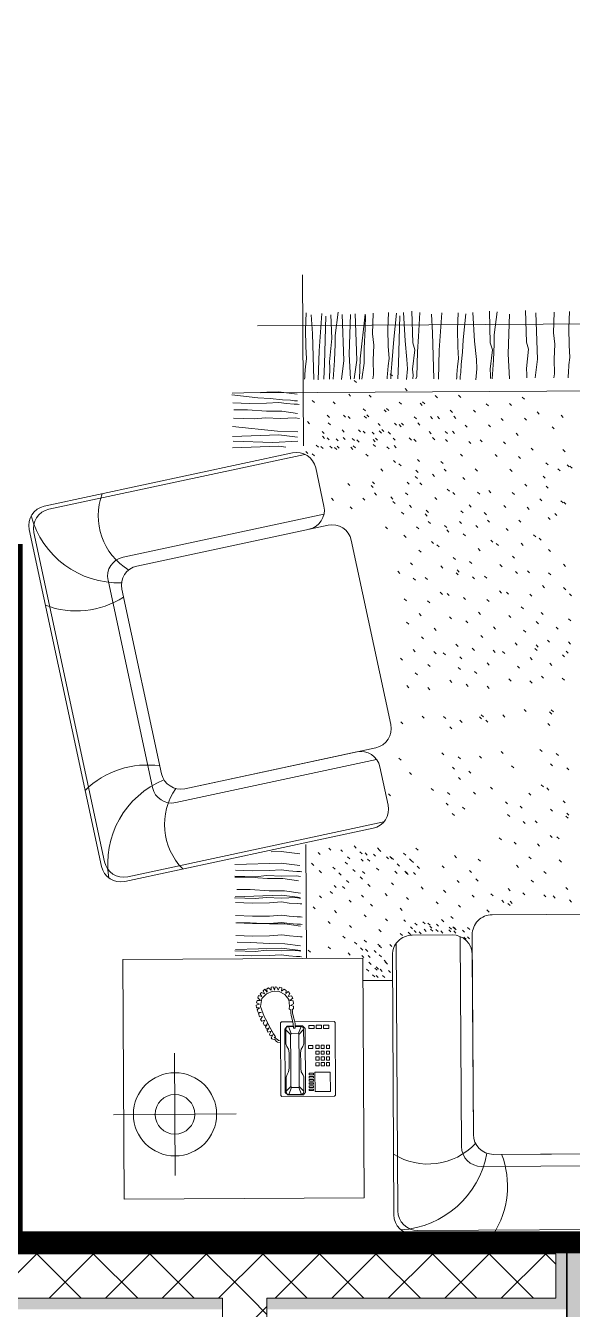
# Model space of a CAD drawing. Header units: metres. Extents: x -144 to 1000, y -717 to 29.
# Drawn here: x 654.536 to 655.767, y -557.414 to -554.521 of the extents above; entities that cross this region are included whole.
import ezdxf

# ---------------------------------------------------------------- set-up
doc = ezdxf.new("R2010")
doc.units = ezdxf.units.M
doc.linetypes.add('basculante modificado', pattern=[0.18, 0.1125, -0.0675])
doc.layers.get('0').update_dxf_attribs({"color": 1})
doc.layers.add('00-MEDICION', color=30, linetype='Continuous')
for name, color, linetype, lineweight in [('A-DETL', 1, 'Continuous', 9), ('A-WALL', 4, 'Continuous', 9), ('G-IMPT', 1, 'Continuous', 9), ('S-COLS', 7, 'Continuous', 9)]:
    doc.layers.add(name, color=color, linetype=linetype, lineweight=lineweight)
doc.layers.add('A-WALL-PATT', color=7, linetype='Continuous', lineweight=35, true_color=0x9c9c9c)

# ---------------------------------------------------------------- blocks, each defined once
blk = doc.blocks.new('JUEGO DE SALA 3 - SALA 3_dwg-332581-Nivel 9')
at = {"layer": 'G-IMPT'}
for p, q in [((-2243.0396, 508.0171), (-2243.0404, 507.6313)), ((-2244.3372, 507.9053), (-2242.9374, 507.9023)), ((-2243.2362, 507.7932), (-2243.241, 507.7884)), ((-2243.1551, 507.7787), (-2243.1599, 507.7739)), ((-2243.5331, 507.7394), (-2243.5378, 507.7347)), ((-2243.3898, 507.7443), (-2243.3946, 507.7395)), ((-2243.3374, 507.7438), (-2243.3421, 507.739)), ((-2243.2697, 507.7599), (-2243.2744, 507.7551)), ((-2243.1886, 507.7454), (-2243.1933, 507.7406)), ((-2243.1424, 507.7474), (-2243.1464, 507.7434)), ((-2243.0605, 507.7337), (-2243.0653, 507.7289)), ((-2243.5665, 507.7061), (-2243.5713, 507.7013)), ((-2243.5044, 507.7255), (-2243.5092, 507.7207)), ((-2243.4519, 507.725), (-2243.4567, 507.7202)), ((-2243.4233, 507.711), (-2243.4281, 507.7062)), ((-2243.3708, 507.7105), (-2243.3756, 507.7057)), ((-2243.3087, 507.7298), (-2243.3135, 507.7251)), ((-2243.3031, 507.7265), (-2243.3079, 507.7218)), ((-2243.2562, 507.7293), (-2243.261, 507.7245)), ((-2243.2276, 507.7153), (-2243.2324, 507.7106)), ((-2243.222, 507.712), (-2243.2268, 507.7073)), ((-2243.1751, 507.7148), (-2243.1799, 507.7101)), ((-2243.1074, 507.7309), (-2243.1122, 507.7261)), ((-2243.6206, 507.6983), (-2243.6253, 507.6935)), ((-2243.5379, 507.6921), (-2243.5427, 507.6874)), ((-2243.4854, 507.6916), (-2243.4902, 507.6869)), ((-2243.4568, 507.6776), (-2243.4616, 507.6729)), ((-2243.4043, 507.6771), (-2243.4091, 507.6724)), ((-2243.3786, 507.6969), (-2243.3834, 507.6921)), ((-2243.3422, 507.6965), (-2243.347, 507.6917)), ((-2243.3261, 507.6964), (-2243.3309, 507.6916)), ((-2243.2975, 507.6824), (-2243.3023, 507.6776)), ((-2243.2897, 507.696), (-2243.2945, 507.6912)), ((-2243.2611, 507.682), (-2243.2659, 507.6772)), ((-2243.2555, 507.6787), (-2243.2603, 507.6739)), ((-2243.245, 507.6819), (-2243.2498, 507.6771)), ((-2243.2086, 507.6815), (-2243.2134, 507.6767)), ((-2243.1829, 507.7012), (-2243.1877, 507.6965)), ((-2243.1774, 507.698), (-2243.1821, 507.6932)), ((-2243.1409, 507.6975), (-2243.1457, 507.6928)), ((-2243.1304, 507.7007), (-2243.1352, 507.696)), ((-2243.0962, 507.6835), (-2243.101, 507.6787)), ((-2243.094, 507.7003), (-2243.0988, 507.6956)), ((-2243.0493, 507.6862), (-2243.0541, 507.6815)), ((-2243.6, 507.6728), (-2243.6048, 507.668)), ((-2243.5189, 507.6583), (-2243.5237, 507.6535)), ((-2243.3757, 507.6631), (-2243.3804, 507.6584)), ((-2243.3598, 507.6448), (-2243.3646, 507.6401)), ((-2243.3596, 507.663), (-2243.3644, 507.6583)), ((-2243.331, 507.6491), (-2243.3358, 507.6443)), ((-2243.3232, 507.6626), (-2243.328, 507.6579)), ((-2243.289, 507.6454), (-2243.2938, 507.6406)), ((-2243.2785, 507.6486), (-2243.2833, 507.6438)), ((-2243.2421, 507.6481), (-2243.2469, 507.6434)), ((-2243.2311, 507.6623), (-2243.2359, 507.6575)), ((-2243.2164, 507.6679), (-2243.2212, 507.6631)), ((-2243.2108, 507.6646), (-2243.2156, 507.6599)), ((-2243.2025, 507.6483), (-2243.2072, 507.6435)), ((-2243.1969, 507.645), (-2243.2017, 507.6402)), ((-2243.1947, 507.6619), (-2243.1995, 507.6571)), ((-2243.1744, 507.6642), (-2243.1792, 507.6594)), ((-2243.1639, 507.6674), (-2243.1687, 507.6626)), ((-2243.15, 507.6478), (-2243.1548, 507.643)), ((-2243.1297, 507.6501), (-2243.1345, 507.6454)), ((-2243.1275, 507.667), (-2243.1323, 507.6622)), ((-2243.1136, 507.6474), (-2243.1184, 507.6426)), ((-2243.0933, 507.6497), (-2243.0981, 507.6449)), ((-2243.0828, 507.6529), (-2243.0876, 507.6481)), ((-2243.0823, 507.6639), (-2243.0871, 507.6591)), ((-2243.6244, 507.6211), (-2243.6292, 507.6163)), ((-2243.5524, 507.6249), (-2243.5572, 507.6202)), ((-2243.4905, 507.6392), (-2243.4953, 507.6345)), ((-2243.4378, 507.6438), (-2243.4426, 507.639)), ((-2243.4125, 507.6403), (-2243.4173, 507.6355)), ((-2243.2443, 507.6313), (-2243.2491, 507.6265)), ((-2243.2282, 507.6285), (-2243.2329, 507.6238)), ((-2243.1974, 507.6341), (-2243.2022, 507.6293)), ((-2243.1605, 507.6446), (-2243.1653, 507.6398)), ((-2243.1523, 507.6313), (-2243.1571, 507.6265)), ((-2243.1468, 507.628), (-2243.1515, 507.6232)), ((-2243.1158, 507.6305), (-2243.1206, 507.6258)), ((-2243.1103, 507.6276), (-2243.1151, 507.6228)), ((-2243.0999, 507.6308), (-2243.1046, 507.626)), ((-2243.0794, 507.6301), (-2243.0842, 507.6253)), ((-2243.0689, 507.6333), (-2243.0737, 507.6285)), ((-2243.0457, 507.6188), (-2243.0503, 507.6142)), ((-2243.6335, 507.5869), (-2243.6383, 507.5822)), ((-2243.5859, 507.5916), (-2243.5907, 507.5868)), ((-2243.524, 507.6059), (-2243.5288, 507.6011)), ((-2243.4713, 507.6104), (-2243.4761, 507.6057)), ((-2243.3933, 507.6115), (-2243.3981, 507.6067)), ((-2243.3494, 507.5952), (-2243.3542, 507.5905)), ((-2243.2967, 507.5998), (-2243.3015, 507.595)), ((-2243.2551, 507.5905), (-2243.2599, 507.5857)), ((-2243.2427, 507.5979), (-2243.2474, 507.5932)), ((-2243.1808, 507.6122), (-2243.1856, 507.6075)), ((-2243.0601, 507.6137), (-2243.0648, 507.609)), ((-2242.4664, 507.4909), (-2243.0431, 507.6124)), ((-2242.456, 507.4977), (-2243.0155, 507.6156)), ((-2243.6399, 507.5838), (-2243.6447, 507.579)), ((-2243.6127, 507.5779), (-2243.6175, 507.5731)), ((-2243.5796, 507.5612), (-2243.5844, 507.5565)), ((-2243.5048, 507.5771), (-2243.5095, 507.5723)), ((-2243.4268, 507.5781), (-2243.4315, 507.5734)), ((-2243.3984, 507.5591), (-2243.4031, 507.5543)), ((-2243.3566, 507.5782), (-2243.3614, 507.5734)), ((-2243.3302, 507.5664), (-2243.335, 507.5617)), ((-2243.2933, 507.5756), (-2243.2981, 507.5708)), ((-2243.2916, 507.5618), (-2243.2964, 507.5571)), ((-2243.2143, 507.5789), (-2243.219, 507.5741)), ((-2243.0676, 507.5816), (-2243.0857, 507.4955)), ((-2243.5859, 507.5391), (-2243.5907, 507.5343)), ((-2243.5382, 507.5438), (-2243.543, 507.539)), ((-2243.4571, 507.5293), (-2243.4619, 507.5245)), ((-2243.3637, 507.5331), (-2243.3684, 507.5283)), ((-2243.3018, 507.5474), (-2243.3066, 507.5426)), ((-2243.273, 507.5491), (-2243.2778, 507.5443)), ((-2243.195, 507.5501), (-2243.1998, 507.5453)), ((-2243.1923, 507.5419), (-2243.1971, 507.5372)), ((-2243.1396, 507.5465), (-2243.1444, 507.5417)), ((-2243.6258, 507.5026), (-2243.6305, 507.4978)), ((-2243.6194, 507.5058), (-2243.6241, 507.501)), ((-2243.5717, 507.5104), (-2243.5765, 507.5057)), ((-2243.5098, 507.5247), (-2243.5146, 507.52)), ((-2243.4318, 507.5258), (-2243.4366, 507.521)), ((-2243.3761, 507.5256), (-2243.3808, 507.5209)), ((-2243.3352, 507.514), (-2243.34, 507.5093)), ((-2243.2697, 507.5249), (-2243.2745, 507.5201)), ((-2243.2413, 507.5058), (-2243.2461, 507.5011)), ((-2243.2363, 507.5158), (-2243.2411, 507.511)), ((-2243.1995, 507.5249), (-2243.2043, 507.5201)), ((-2243.1731, 507.5131), (-2243.1779, 507.5084)), ((-2243.1029, 507.5132), (-2243.1077, 507.5084)), ((-2243.6052, 507.4771), (-2243.61, 507.4723)), ((-2243.5433, 507.4914), (-2243.5481, 507.4866)), ((-2243.4906, 507.4959), (-2243.4954, 507.4912)), ((-2243.4467, 507.4797), (-2243.4515, 507.4749)), ((-2243.4126, 507.497), (-2243.4174, 507.4922)), ((-2243.394, 507.4842), (-2243.3988, 507.4795)), ((-2243.316, 507.4853), (-2243.3208, 507.4805)), ((-2243.3133, 507.4771), (-2243.3181, 507.4723)), ((-2243.2781, 507.4967), (-2243.2829, 507.4919)), ((-2243.2606, 507.4816), (-2243.2654, 507.4769)), ((-2243.1447, 507.4941), (-2243.1495, 507.4893)), ((-2242.6331, 507.3822), (-2243.0858, 507.4776)), ((-2243.5904, 507.4682), (-2243.5952, 507.4634)), ((-2243.5241, 507.4626), (-2243.5289, 507.4578)), ((-2243.4957, 507.4436), (-2243.5005, 507.4388)), ((-2243.4539, 507.4626), (-2243.4587, 507.4579)), ((-2243.4275, 507.4509), (-2243.4323, 507.4461)), ((-2243.3907, 507.46), (-2243.3955, 507.4552)), ((-2243.3573, 507.4509), (-2243.3621, 507.4462)), ((-2243.3205, 507.46), (-2243.3253, 507.4553)), ((-2243.2941, 507.4483), (-2243.2989, 507.4435)), ((-2243.2239, 507.4483), (-2243.2287, 507.4436)), ((-2243.0948, 507.4525), (-2242.6644, 507.3618)), ((-2242.422, 507.4456), (-2242.5822, 506.6853)), ((-2243.57, 507.4218), (-2243.5748, 507.417)), ((-2243.5576, 507.4293), (-2243.5624, 507.4245)), ((-2243.461, 507.4175), (-2243.4658, 507.4128)), ((-2243.3991, 507.4318), (-2243.4039, 507.4271)), ((-2243.3623, 507.441), (-2243.3671, 507.4362)), ((-2243.3276, 507.415), (-2243.3324, 507.4102)), ((-2243.2657, 507.4293), (-2243.2705, 507.4245)), ((-2243.1469, 507.4185), (-2243.2346, 507.0026)), ((-2242.589, 506.6958), (-2242.4324, 507.4388)), ((-2243.5911, 507.3959), (-2243.5958, 507.3912)), ((-2243.5292, 507.4102), (-2243.534, 507.4055)), ((-2243.4734, 507.4101), (-2243.4782, 507.4053)), ((-2243.4326, 507.3985), (-2243.4374, 507.3937)), ((-2243.34, 507.4075), (-2243.3448, 507.4027)), ((-2243.2992, 507.3959), (-2243.304, 507.3911)), ((-2243.6245, 507.3626), (-2243.6293, 507.3578)), ((-2243.51, 507.3814), (-2243.5147, 507.3767)), ((-2243.4815, 507.3624), (-2243.4863, 507.3576)), ((-2243.4134, 507.3697), (-2243.4182, 507.3649)), ((-2243.3765, 507.3788), (-2243.3813, 507.3741)), ((-2243.3481, 507.3598), (-2243.3529, 507.355)), ((-2243.28, 507.3671), (-2243.2847, 507.3624)), ((-2243.5911, 507.3434), (-2243.5959, 507.3387)), ((-2243.5434, 507.3481), (-2243.5482, 507.3433)), ((-2243.5163, 507.3466), (-2243.521, 507.3419)), ((-2243.4469, 507.3364), (-2243.4516, 507.3316)), ((-2243.4197, 507.3349), (-2243.4245, 507.3302)), ((-2243.385, 507.3507), (-2243.3897, 507.3459)), ((-2243.3828, 507.3441), (-2243.3876, 507.3393)), ((-2243.3134, 507.3338), (-2243.3182, 507.329)), ((-2243.2863, 507.3323), (-2243.291, 507.3276)), ((-2243.2516, 507.3481), (-2243.2563, 507.3433)), ((-2242.6977, 506.8625), (-2242.5992, 507.3301)), ((-2243.6246, 507.3101), (-2243.6293, 507.3053)), ((-2243.5769, 507.3147), (-2243.5817, 507.31)), ((-2243.4958, 507.3003), (-2243.5006, 507.2955)), ((-2243.4803, 507.303), (-2243.4851, 507.2983)), ((-2243.3624, 507.2977), (-2243.3672, 507.2929)), ((-2243.3469, 507.3004), (-2243.3517, 507.2957)), ((-2243.6379, 507.296), (-2243.6426, 507.2912)), ((-2243.5485, 507.2957), (-2243.5533, 507.2909)), ((-2243.4519, 507.284), (-2243.4567, 507.2792)), ((-2243.3992, 507.2885), (-2243.404, 507.2838)), ((-2243.3185, 507.2814), (-2243.3233, 507.2766)), ((-2243.2658, 507.286), (-2243.2706, 507.2812)), ((-2243.6357, 507.2399), (-2243.6405, 507.2351)), ((-2243.5738, 507.2542), (-2243.5786, 507.2494)), ((-2243.5293, 507.2669), (-2243.5341, 507.2622)), ((-2243.5009, 507.2479), (-2243.5057, 507.2431)), ((-2243.4327, 507.2552), (-2243.4375, 507.2504)), ((-2243.3675, 507.2453), (-2243.3723, 507.2405)), ((-2243.2993, 507.2526), (-2243.3041, 507.2479)), ((-2243.6073, 507.2208), (-2243.6121, 507.2161)), ((-2243.5628, 507.2336), (-2243.5676, 507.2288)), ((-2243.5344, 507.2145), (-2243.5392, 507.2098)), ((-2243.4662, 507.2219), (-2243.471, 507.2171)), ((-2243.4043, 507.2362), (-2243.4091, 507.2314)), ((-2243.3328, 507.2193), (-2243.3376, 507.2145)), ((-2243.2709, 507.2336), (-2243.2757, 507.2288)), ((-2243.6351, 507.1874), (-2243.6399, 507.1826)), ((-2243.588, 507.192), (-2243.5928, 507.1873)), ((-2243.5151, 507.1857), (-2243.5199, 507.181)), ((-2243.4378, 507.2028), (-2243.4426, 507.1981)), ((-2243.3817, 507.1832), (-2243.3865, 507.1784)), ((-2243.3044, 507.2002), (-2243.3092, 507.1955)), ((-2243.6297, 507.1669), (-2243.6345, 507.1621)), ((-2243.6215, 507.1587), (-2243.6263, 507.1539)), ((-2243.5622, 507.1811), (-2243.567, 507.1763)), ((-2243.5596, 507.173), (-2243.5644, 507.1682)), ((-2243.4867, 507.1667), (-2243.4915, 507.1619)), ((-2243.4656, 507.1694), (-2243.4704, 507.1646)), ((-2243.4186, 507.174), (-2243.4233, 507.1693)), ((-2243.3902, 507.155), (-2243.3949, 507.1502)), ((-2243.3533, 507.1641), (-2243.3581, 507.1594)), ((-2243.3322, 507.1668), (-2243.337, 507.162)), ((-2243.2852, 507.1714), (-2243.2899, 507.1667)), ((-2243.5931, 507.1396), (-2243.5979, 507.1349)), ((-2243.5486, 507.1524), (-2243.5534, 507.1476)), ((-2243.5202, 507.1334), (-2243.525, 507.1286)), ((-2243.452, 507.1407), (-2243.4568, 507.1359)), ((-2243.3868, 507.1308), (-2243.3916, 507.126)), ((-2243.3186, 507.1381), (-2243.3234, 507.1333)), ((-2243.2568, 507.1524), (-2243.2615, 507.1476)), ((-2243.621, 507.1062), (-2243.6257, 507.1014)), ((-2243.5739, 507.1109), (-2243.5787, 507.1061)), ((-2243.5481, 507.0999), (-2243.5528, 507.0952)), ((-2243.501, 507.1046), (-2243.5058, 507.0998)), ((-2243.4236, 507.1216), (-2243.4284, 507.1169)), ((-2243.3676, 507.102), (-2243.3724, 507.0972)), ((-2243.2902, 507.1191), (-2243.295, 507.1143)), ((-2243.4515, 507.0882), (-2243.4563, 507.0834)), ((-2243.4044, 507.0929), (-2243.4092, 507.0881)), ((-2243.3181, 507.0856), (-2243.3229, 507.0809)), ((-2243.271, 507.0903), (-2243.2758, 507.0855)), ((-2243.596, 507.0346), (-2243.6007, 507.0299)), ((-2243.592, 507.0299), (-2243.5968, 507.0252)), ((-2243.5349, 507.0358), (-2243.5397, 507.0311)), ((-2243.4869, 507.0234), (-2243.4916, 507.0186)), ((-2243.4482, 507.012), (-2243.453, 507.0072)), ((-2243.4383, 507.0241), (-2243.4431, 507.0193)), ((-2243.4344, 507.0194), (-2243.4391, 507.0147)), ((-2243.3903, 507.0117), (-2243.3951, 507.0069)), ((-2243.3534, 507.0208), (-2243.3582, 507.0161)), ((-2243.3049, 507.0215), (-2243.3097, 507.0168)), ((-2243.2569, 507.0091), (-2243.2616, 507.0043)), ((-2243.5879, 507.0041), (-2243.5927, 506.9993)), ((-2243.3671, 506.9975), (-2243.3718, 506.9928)), ((-2243.6069, 506.9364), (-2243.6117, 506.9316)), ((-2243.5701, 506.9455), (-2243.5749, 506.9407)), ((-2243.4827, 506.9415), (-2243.4874, 506.9368)), ((-2243.434, 506.9308), (-2243.4388, 506.9261)), ((-2243.3861, 506.9298), (-2243.3909, 506.925)), ((-2243.3493, 506.9389), (-2243.354, 506.9342)), ((-2243.2527, 506.9272), (-2243.2575, 506.9225)), ((-2242.7498, 506.8286), (-2243.2024, 506.924)), ((-2243.1594, 506.9418), (-2243.1594, 506.9419)), ((-2243.6304, 506.9037), (-2243.6352, 506.899)), ((-2243.5936, 506.9129), (-2243.5984, 506.9081)), ((-2243.5062, 506.9089), (-2243.511, 506.9041)), ((-2243.4096, 506.8972), (-2243.4144, 506.8924)), ((-2243.3728, 506.9063), (-2243.3776, 506.9015)), ((-2243.2762, 506.8946), (-2243.281, 506.8898)), ((-2243.2278, 506.8214), (-2243.2097, 506.9075)), ((-2243.5728, 506.866), (-2243.5776, 506.8612)), ((-2243.3864, 506.883), (-2243.3912, 506.8782)), ((-2243.5852, 506.8585), (-2243.59, 506.8537)), ((-2243.5444, 506.8469), (-2243.5492, 506.8422)), ((-2243.4586, 506.8611), (-2243.4633, 506.8563)), ((-2243.4199, 506.8497), (-2243.4247, 506.8449)), ((-2243.362, 506.8493), (-2243.3668, 506.8446)), ((-2243.3252, 506.8585), (-2243.3299, 506.8537)), ((-2243.2286, 506.8468), (-2243.2334, 506.842)), ((-2243.6217, 506.8298), (-2243.6265, 506.8251)), ((-2243.5933, 506.8108), (-2243.5981, 506.806)), ((-2243.5252, 506.8181), (-2243.5299, 506.8134)), ((-2243.492, 506.8277), (-2243.4968, 506.823)), ((-2243.3955, 506.816), (-2243.4002, 506.8112)), ((-2243.3586, 506.8251), (-2243.3634, 506.8204)), ((-2243.6302, 506.8017), (-2243.6349, 506.7969)), ((-2243.628, 506.7951), (-2243.6328, 506.7903)), ((-2243.5586, 506.7848), (-2243.5634, 506.78)), ((-2243.5315, 506.7833), (-2243.5362, 506.7786)), ((-2243.4968, 506.7991), (-2243.5015, 506.7943)), ((-2243.3722, 506.8018), (-2243.377, 506.7971)), ((-2242.6411, 506.6618), (-2243.2178, 506.7834)), ((-2243.6076, 506.7487), (-2243.6124, 506.7439)), ((-2243.5921, 506.7515), (-2243.5969, 506.7467)), ((-2242.6343, 506.6514), (-2243.1938, 506.7693)), ((-2243.5637, 506.7324), (-2243.5685, 506.7276)), ((-2243.511, 506.737), (-2243.5158, 506.7322)), ((-2243.4779, 506.7465), (-2243.4827, 506.7418)), ((-2243.2903, 506.724), (-2243.2951, 506.7193)), ((-2243.2064, 506.7212), (-2243.2112, 506.7165)), ((-2243.2035, 506.7249), (-2243.2082, 506.7201)), ((-2243.1508, 506.7295), (-2243.1556, 506.7248)), ((-2243.1211, 506.7208), (-2243.1248, 506.7172)), ((-2243.094, 506.7247), (-2243.0988, 506.72)), ((-2243.0423, 506.7332), (-2243.0428, 506.4761)), ((-2243.6127, 506.6963), (-2243.6175, 506.6915)), ((-2243.5445, 506.7036), (-2243.5493, 506.6989)), ((-2243.4303, 506.6987), (-2243.4351, 506.694)), ((-2243.3769, 506.7068), (-2243.3817, 506.702)), ((-2243.2796, 506.6961), (-2243.2843, 506.6913)), ((-2243.2758, 506.6998), (-2243.2806, 506.695)), ((-2243.2624, 506.7128), (-2243.2672, 506.708)), ((-2243.2346, 506.7031), (-2243.2394, 506.6983)), ((-2243.2316, 506.7052), (-2243.2364, 506.7004)), ((-2243.2235, 506.7045), (-2243.2283, 506.6998)), ((-2243.1946, 506.711), (-2243.1994, 506.7062)), ((-2243.1814, 506.6998), (-2243.1862, 506.6951)), ((-2243.1755, 506.7136), (-2243.1803, 506.7088)), ((-2243.1667, 506.6997), (-2243.1715, 506.695)), ((-2243.1642, 506.7165), (-2243.169, 506.7118)), ((-2243.1363, 506.7053), (-2243.1411, 506.7005)), ((-2243.1311, 506.6929), (-2243.1359, 506.6882)), ((-2243.0697, 506.715), (-2243.0745, 506.7103)), ((-2243.0552, 506.6908), (-2243.06, 506.686)), ((-2243.578, 506.6703), (-2243.5828, 506.6655)), ((-2243.5161, 506.6846), (-2243.5209, 506.6798)), ((-2243.4104, 506.6735), (-2243.4152, 506.6687)), ((-2243.3492, 506.6842), (-2243.3539, 506.6795)), ((-2243.293, 506.6831), (-2243.2978, 506.6783)), ((-2243.2842, 506.6692), (-2243.2889, 506.6644)), ((-2243.2681, 506.6697), (-2243.2728, 506.665)), ((-2243.2651, 506.6719), (-2243.2698, 506.6671)), ((-2243.2479, 506.6886), (-2243.2527, 506.6838)), ((-2243.2426, 506.672), (-2243.2474, 506.6672)), ((-2243.2014, 506.6795), (-2243.2062, 506.6747)), ((-2243.1698, 506.6719), (-2243.1746, 506.6672)), ((-2243.1483, 506.6762), (-2243.153, 506.6715)), ((-2243.1166, 506.6687), (-2243.1214, 506.6639)), ((-2243.1032, 506.6817), (-2243.108, 506.6769)), ((-2243.0724, 506.6741), (-2243.0771, 506.6693)), ((-2243.6269, 506.6342), (-2243.6317, 506.6294)), ((-2243.5496, 506.6512), (-2243.5544, 506.6465)), ((-2243.4251, 506.654), (-2243.4299, 506.6492)), ((-2243.3826, 506.6509), (-2243.3874, 506.6461)), ((-2243.3015, 506.6364), (-2243.3063, 506.6316)), ((-2243.2349, 506.6461), (-2243.2397, 506.6414)), ((-2243.1817, 506.6429), (-2243.1865, 506.6381)), ((-2243.1646, 506.6596), (-2243.1694, 506.6548)), ((-2243.1338, 506.652), (-2243.1385, 506.6472)), ((-2243.1249, 506.6381), (-2243.1297, 506.6333)), ((-2243.1058, 506.6407), (-2243.1106, 506.636)), ((-2243.6353, 506.606), (-2243.6401, 506.6012)), ((-2243.5985, 506.6151), (-2243.6033, 506.6104)), ((-2243.5774, 506.6178), (-2243.5822, 506.613)), ((-2243.5303, 506.6225), (-2243.5351, 506.6177)), ((-2243.5019, 506.6034), (-2243.5067, 506.5986)), ((-2243.4972, 506.632), (-2243.502, 506.6273)), ((-2243.483, 506.6058), (-2243.4878, 506.6011)), ((-2243.4586, 506.6206), (-2243.4633, 506.6159)), ((-2243.4161, 506.6175), (-2243.4209, 506.6128)), ((-2243.352, 506.6288), (-2243.3568, 506.624)), ((-2243.2684, 506.6128), (-2243.2732, 506.608)), ((-2243.2204, 506.6219), (-2243.2252, 506.6171)), ((-2243.1672, 506.6187), (-2243.172, 506.6139)), ((-2243.1393, 506.6074), (-2243.1441, 506.6026)), ((-2243.097, 506.6269), (-2243.1018, 506.6221)), ((-2243.0727, 506.6172), (-2243.0775, 506.6124)), ((-2243.884, 506.5742), (-2243.461, 506.5733)), ((-2243.4968, 506.5984), (-2243.5016, 506.5937)), ((-2243.4496, 506.5842), (-2243.4544, 506.5794)), ((-2243.3855, 506.5954), (-2243.3903, 506.5907)), ((-2243.335, 506.6031), (-2243.3398, 506.5983)), ((-2243.2539, 506.5886), (-2243.2587, 506.5838)), ((-2243.1873, 506.5983), (-2243.1921, 506.5936)), ((-2243.1062, 506.5838), (-2243.111, 506.5791)), ((-2243.0582, 506.5929), (-2243.063, 506.5882)), ((-2243.3726, 506.5467), (-2243.3774, 506.5419)), ((-2243.3685, 506.5697), (-2243.3733, 506.565)), ((-2243.3646, 506.546), (-2243.3694, 506.5412)), ((-2243.3474, 506.5627), (-2243.3522, 506.5579)), ((-2243.3357, 506.5525), (-2243.3405, 506.5477)), ((-2243.3208, 506.5481), (-2243.3256, 506.5433)), ((-2243.3166, 506.5551), (-2243.3214, 506.5503)), ((-2243.3053, 506.558), (-2243.3101, 506.5533)), ((-2243.2874, 506.5552), (-2243.2922, 506.5505)), ((-2243.2774, 506.5468), (-2243.2821, 506.542)), ((-2243.2622, 506.5622), (-2243.2658, 506.5586)), ((-2243.2208, 506.565), (-2243.2256, 506.5602)), ((-2243.1728, 506.5741), (-2243.1776, 506.5693)), ((-2243.1397, 506.5505), (-2243.1445, 506.5457)), ((-2243.0917, 506.5596), (-2243.0965, 506.5548)), ((-2243.4057, 506.5446), (-2243.4105, 506.5399)), ((-2243.4054, 506.5237), (-2243.4102, 506.519)), ((-2243.3974, 506.523), (-2243.4022, 506.5183)), ((-2243.394, 506.5389), (-2243.3988, 506.5341)), ((-2243.3901, 506.0512), (-2243.3891, 506.5244)), ((-2243.3756, 506.5446), (-2243.3804, 506.5398)), ((-2243.3749, 506.537), (-2243.3796, 506.5323)), ((-2243.2811, 506.5279), (-2243.3711, 506.5281)), ((-2243.3635, 506.54), (-2243.3683, 506.5352)), ((-2243.3457, 506.5372), (-2243.3504, 506.5324)), ((-2243.3346, 506.5406), (-2243.3394, 506.5359)), ((-2243.3224, 506.5413), (-2243.3272, 506.5366)), ((-2243.3078, 506.5412), (-2243.3126, 506.5364)), ((-2243.2966, 506.5357), (-2243.3014, 506.5309)), ((-2243.2853, 506.5386), (-2243.2901, 506.5338)), ((-2243.2722, 506.5344), (-2243.2769, 506.5297)), ((-2243.2543, 506.5316), (-2243.259, 506.5269)), ((-2243.2063, 506.5407), (-2243.2111, 506.536)), ((-2243.1732, 506.5171), (-2243.1779, 506.5124)), ((-2243.1252, 506.5262), (-2243.13, 506.5215)), ((-2243.2464, 505.9068), (-2243.2451, 506.5098)), ((-2243.2306, 506.5074), (-2243.2354, 506.5026)), ((-2243.2068, 506.5042), (-2243.2116, 506.4994)), ((-2243.2039, 506.5079), (-2243.2087, 506.5031)), ((-2243.1951, 506.494), (-2243.1999, 506.4892)), ((-2243.176, 506.4966), (-2243.1808, 506.4918)), ((-2243.1647, 506.4995), (-2243.1695, 506.4948)), ((-2243.1513, 506.5125), (-2243.1561, 506.5078)), ((-2243.1368, 506.4883), (-2243.1416, 506.4835)), ((-2243.092, 506.5026), (-2243.0968, 506.4979)), ((-2243.0469, 506.495), (-2243.0517, 506.4902)), ((-2243.2374, 505.8978), (-2243.2362, 506.4828)), ((-2243.2203, 506.4679), (-2243.225, 506.4631)), ((-2243.2174, 506.4715), (-2243.2221, 506.4667)), ((-2243.2066, 506.4838), (-2243.2114, 506.479)), ((-2243.1835, 506.4671), (-2243.1883, 506.4624)), ((-2243.1818, 506.4828), (-2243.1866, 506.4781)), ((-2243.1672, 506.4827), (-2243.172, 506.4779)), ((-2243.2273, 506.4486), (-2243.2321, 506.4438)), ((-2243.2141, 506.4374), (-2243.2189, 506.4327)), ((-2243.2083, 506.4512), (-2243.213, 506.4464)), ((-2243.2, 506.4566), (-2243.2048, 506.4518)), ((-2243.1994, 506.4373), (-2243.2042, 506.4326)), ((-2243.1969, 506.4541), (-2243.2017, 506.4494)), ((-2243.1915, 506.439), (-2243.1963, 506.4342)), ((-2243.1781, 506.452), (-2243.1829, 506.4472)), ((-2243.2363, 506.426), (-2243.1698, 506.4259)), ((-2243.0131, 506.323), (-2243.0015, 506.3229)), ((-2242.7459, 505.9879), (-2242.7453, 506.2642)), ((-2243.0303, 506.17), (-2243.0019, 506.17)), ((-2242.9959, 506.1771), (-2243.0066, 506.1878)), ((-2242.8837, 506.1263), (-2242.6075, 506.1257)), ((-2244.9292, 506.0094), (-2243.4352, 506.0062)), ((-2245.0825, 505.8568), (-2243.2825, 505.8529)), ((-2245.0735, 505.8658), (-2243.2915, 505.8619))]:
    blk.add_line(p, q, dxfattribs=at)
at = {"layer": 'G-IMPT', "flags": 128}
for points in [[(-2243.5411, 507.9347), (-2243.543, 507.8636), (-2243.5477, 507.8475), (-2243.5427, 507.8038), (-2243.5436, 507.7907), (-2243.5432, 507.7827)], [(-2243.2851, 507.9342), (-2243.2869, 507.863), (-2243.2916, 507.8469), (-2243.2866, 507.8033), (-2243.2875, 507.7902), (-2243.2871, 507.7821)], [(-2243.6402, 507.9326), (-2243.6386, 507.8949), (-2243.6391, 507.8563), (-2243.6409, 507.8288), (-2243.6384, 507.8119), (-2243.6372, 507.7941), (-2243.6367, 507.7869), (-2243.6363, 507.783)], [(-2243.6055, 507.9308), (-2243.6039, 507.8846), (-2243.6065, 507.8588), (-2243.6049, 507.8249), (-2243.6058, 507.7919), (-2243.6042, 507.7826)], [(-2243.5647, 507.9294), (-2243.5679, 507.8253), (-2243.5625, 507.7829)], [(-2243.5047, 507.9266), (-2243.5015, 507.8376), (-2243.5042, 507.7809)], [(-2243.4772, 507.932), (-2243.4706, 507.8799), (-2243.4702, 507.86), (-2243.469, 507.8232), (-2243.4657, 507.7812)], [(-2243.4597, 507.9335), (-2243.4616, 507.8624), (-2243.4663, 507.8463), (-2243.4613, 507.8026), (-2243.4621, 507.7895), (-2243.4617, 507.7815)], [(-2243.4224, 507.9305), (-2243.4263, 507.8665), (-2243.4302, 507.8246), (-2243.4311, 507.8038), (-2243.4286, 507.7793)], [(-2243.4071, 507.9279), (-2243.4005, 507.8694), (-2243.3988, 507.8415), (-2243.3959, 507.8139), (-2243.3947, 507.7957), (-2243.3935, 507.7868), (-2243.3935, 507.78)], [(-2243.3893, 507.93), (-2243.3877, 507.8923), (-2243.3882, 507.8537), (-2243.39, 507.8262), (-2243.3875, 507.8093), (-2243.3863, 507.7915), (-2243.3858, 507.7843), (-2243.3854, 507.7805)], [(-2243.353, 507.9303), (-2243.3468, 507.8464), (-2243.3444, 507.7807)], [(-2243.3293, 507.9277), (-2243.3319, 507.8851), (-2243.3342, 507.7813)], [(-2243.3029, 507.9312), (-2243.3, 507.8774), (-2243.2976, 507.8427), (-2243.296, 507.7872), (-2243.2935, 507.7817)], [(-2243.2661, 507.9312), (-2243.27, 507.8672), (-2243.2739, 507.8253), (-2243.2748, 507.8045), (-2243.2723, 507.78)], [(-2243.2585, 507.9241), (-2243.2545, 507.8165), (-2243.2533, 507.7822)], [(-2243.2508, 507.9296), (-2243.2442, 507.8711), (-2243.2425, 507.8432), (-2243.2396, 507.8157), (-2243.2384, 507.7974), (-2243.2372, 507.7885), (-2243.2372, 507.7818)], [(-2243.233, 507.9317), (-2243.2314, 507.894), (-2243.2319, 507.8555), (-2243.2337, 507.8279), (-2243.2312, 507.811), (-2243.2299, 507.7932), (-2243.2295, 507.786), (-2243.2291, 507.7822)], [(-2243.1983, 507.9299), (-2243.1967, 507.8838), (-2243.1993, 507.8579), (-2243.1977, 507.824), (-2243.1986, 507.791), (-2243.197, 507.7817)], [(-2243.1807, 507.9248), (-2243.1804, 507.8947), (-2243.1775, 507.8515), (-2243.1772, 507.8172), (-2243.1722, 507.7816)], [(-2243.1799, 507.9282), (-2243.1687, 507.8274), (-2243.1671, 507.7812)], [(-2243.1575, 507.9286), (-2243.1607, 507.8244), (-2243.1552, 507.782)], [(-2243.1469, 507.9269), (-2243.1437, 507.8379), (-2243.1464, 507.7812)], [(-2243.1284, 507.9275), (-2243.1316, 507.8233), (-2243.1262, 507.7809)], [(-2243.1194, 507.9323), (-2243.1127, 507.8802), (-2243.1123, 507.8603), (-2243.1111, 507.8234), (-2243.1078, 507.7815)], [(-2243.1029, 507.9263), (-2243.1047, 507.8734), (-2243.0993, 507.8204), (-2243.1002, 507.8077), (-2243.099, 507.7815)], [(-2243.0919, 507.9238), (-2243.0879, 507.8162), (-2243.0867, 507.7819)], [(-2243.0826, 507.9297), (-2243.0764, 507.8458), (-2243.074, 507.7802)], [(-2243.0588, 507.9271), (-2243.0614, 507.8845), (-2243.0637, 507.7807)], [(-2243.0472, 507.9313), (-2243.0456, 507.8936), (-2243.0461, 507.8551), (-2243.0478, 507.8275), (-2243.0453, 507.8106), (-2243.0441, 507.7928), (-2243.0437, 507.7856), (-2243.0433, 507.7818)], [(-2245.2681, 506.4258), (-2245.2652, 507.7566), (-2242.9438, 507.7516)], [(-2242.8794, 507.7468), (-2242.9378, 507.7401), (-2242.9658, 507.7385), (-2242.9933, 507.7356), (-2243.0115, 507.7343), (-2243.0204, 507.7331), (-2243.0272, 507.7331)], [(-2242.8802, 507.7507), (-2242.9844, 507.7538), (-2243.0268, 507.7484)], [(-2242.8813, 507.729), (-2242.919, 507.7274), (-2242.9575, 507.7279), (-2242.985, 507.7296), (-2243.002, 507.7271), (-2243.0198, 507.7259), (-2243.027, 507.7255), (-2243.0308, 507.7251)], [(-2242.8841, 507.7133), (-2242.9142, 507.713), (-2242.9574, 507.7101), (-2242.9917, 507.7098), (-2243.0273, 507.7048)], [(-2242.883, 507.6943), (-2242.9292, 507.6927), (-2242.955, 507.6953), (-2242.9889, 507.6937), (-2243.022, 507.6946), (-2243.0313, 507.6929)], [(-2242.8808, 507.6758), (-2242.9816, 507.6646), (-2243.0278, 507.663)], [(-2242.8804, 507.6534), (-2242.9846, 507.6566), (-2243.027, 507.6512)], [(-2242.8821, 507.6428), (-2242.9711, 507.6396), (-2243.0278, 507.6423)], [(-2242.8805, 507.6275), (-2242.9847, 507.6307), (-2243.0005, 507.6287)], [(-2243.1576, 506.9415), (-2242.7702, 506.8598), (-2243.2006, 506.9505)], [(-2242.9641, 506.7167), (-2242.9866, 506.7174), (-2243.029, 506.712)], [(-2242.8825, 506.6883), (-2242.9867, 506.6915), (-2243.029, 506.6861)], [(-2242.8835, 506.6757), (-2242.9212, 506.6741), (-2242.9598, 506.6746), (-2242.9873, 506.6763), (-2243.0042, 506.6738), (-2243.022, 506.6726), (-2243.0292, 506.6722), (-2243.033, 506.6718)], [(-2242.8821, 506.6625), (-2242.9282, 506.6609), (-2242.9541, 506.6635), (-2242.9879, 506.6618), (-2243.021, 506.6628), (-2243.0303, 506.6611)], [(-2242.8864, 506.6321), (-2242.9165, 506.6318), (-2242.9597, 506.6289), (-2242.994, 506.6286), (-2243.0296, 506.6236)], [(-2242.8824, 506.66), (-2242.9125, 506.6597), (-2242.9557, 506.6568), (-2242.99, 506.6565), (-2243.0256, 506.6515)], [(-2242.8837, 506.6031), (-2242.9214, 506.6014), (-2242.9599, 506.6019), (-2242.9874, 506.6037), (-2243.0044, 506.6012), (-2243.0222, 506.6), (-2243.0294, 506.5996), (-2243.0332, 506.5991)], [(-2242.8814, 506.6131), (-2242.9275, 506.6115), (-2242.9534, 506.6141), (-2242.9873, 506.6125), (-2243.0203, 506.6134), (-2243.0296, 506.6117)], [(-2242.8826, 506.6157), (-2242.9868, 506.6189), (-2243.0292, 506.6135)], [(-2242.8837, 506.5733), (-2242.9214, 506.5717), (-2242.96, 506.5722), (-2242.9875, 506.574), (-2243.0044, 506.5715), (-2243.0222, 506.5702), (-2243.0294, 506.5698), (-2243.0333, 506.5694)], [(-2242.8838, 506.5568), (-2242.9215, 506.5552), (-2242.96, 506.5557), (-2242.9875, 506.5575), (-2243.0045, 506.555), (-2243.0223, 506.5537), (-2243.0295, 506.5533), (-2243.0333, 506.5529)], [(-2242.8866, 506.5577), (-2242.9166, 506.5573), (-2242.9599, 506.5544), (-2242.9942, 506.5541), (-2243.0297, 506.5491)], [(-2243.4162, 506.4832), (-2243.4171, 506.0782), (-2243.4161, 506.5282)], [(-2242.8838, 506.5289), (-2242.9215, 506.5273), (-2242.9601, 506.5278), (-2242.9876, 506.5296), (-2243.0045, 506.5271), (-2243.0223, 506.5258), (-2243.0295, 506.5254), (-2243.0333, 506.525)], [(-2242.8816, 506.4942), (-2242.9278, 506.4926), (-2242.9536, 506.4952), (-2242.9875, 506.4936), (-2243.0205, 506.4945), (-2243.0299, 506.4928)], [(-2242.8867, 506.5133), (-2242.9167, 506.5129), (-2242.9599, 506.51), (-2242.9943, 506.5097), (-2243.0298, 506.5047)], [(-2242.8829, 506.4968), (-2242.9871, 506.5), (-2243.0294, 506.4946)], [(-2242.8823, 506.4842), (-2242.92, 506.4825), (-2242.9586, 506.4831), (-2242.9861, 506.4848), (-2243.003, 506.4823), (-2243.0208, 506.4811), (-2243.028, 506.4807), (-2243.0319, 506.4802)], [(-2243.0168, 506.3297), (-2243.0139, 506.3417), (-2243.011, 506.3529), (-2243.0112, 506.3592), (-2243.0105, 506.3606), (-2243.0131, 506.3633), (-2243.0136, 506.369), (-2243.0066, 506.3702), (-2243.0133, 506.3743), (-2243.0128, 506.3808), (-2243.0051, 506.3815), (-2243.0119, 506.3868), (-2243.0087, 506.3923), (-2243.0015, 506.3909), (-2243.0049, 506.3976), (-2243.0013, 506.4019)], [(-2242.9838, 506.2909), (-2242.9794, 506.2919), (-2242.9768, 506.2938), (-2242.9736, 506.2959), (-2242.9722, 506.2974), (-2242.9698, 506.2974), (-2242.9727, 506.2998), (-2242.9683, 506.307), (-2242.9606, 506.3199), (-2242.9556, 506.3298), (-2242.9539, 506.3302), (-2242.9546, 506.3322), (-2242.9469, 506.3461), (-2242.9389, 506.3686), (-2242.9422, 506.3867), (-2242.9528, 506.397), (-2242.9667, 506.403), (-2242.9811, 506.4019), (-2242.9938, 506.3952), (-2243.003, 506.3837), (-2243.0042, 506.3685), (-2243.0033, 506.363)], [(-2243.0013, 506.4019), (-2242.9958, 506.3978), (-2242.9967, 506.4043), (-2242.9921, 506.4072), (-2242.9864, 506.4024)], [(-2242.9864, 506.4024), (-2242.9871, 506.4103), (-2242.982, 506.4117), (-2242.9789, 506.4052)], [(-2242.9789, 506.4052), (-2242.976, 506.4117), (-2242.972, 506.4122), (-2242.9703, 506.4052)], [(-2242.9703, 506.4052), (-2242.9676, 506.4129), (-2242.9631, 506.4117), (-2242.9629, 506.4052), (-2242.9573, 506.41), (-2242.9535, 506.4081), (-2242.9542, 506.4008)], [(-2242.9542, 506.4008), (-2242.9492, 506.4071), (-2242.9453, 506.4037), (-2242.9482, 506.3972), (-2242.9415, 506.4001), (-2242.9384, 506.3972), (-2242.9418, 506.3907), (-2242.9348, 506.3929)], [(-2242.9348, 506.3929), (-2242.9329, 506.3881), (-2242.9387, 506.3816), (-2242.9312, 506.3818)], [(-2242.9312, 506.3818), (-2242.9303, 506.377), (-2242.9365, 506.3734), (-2242.9291, 506.3713), (-2242.9303, 506.3653)], [(-2243.0033, 506.363), (-2243.0076, 506.3599), (-2243.0074, 506.3536), (-2243.0081, 506.3479), (-2243.011, 506.3366)], [(-2242.9363, 506.3453), (-2242.9435, 506.3461), (-2242.9392, 506.3391)], [(-2242.9303, 506.3653), (-2242.9368, 506.3653), (-2242.9317, 506.3605), (-2242.9334, 506.3549), (-2242.9411, 506.3552)], [(-2242.9411, 506.3552), (-2242.9342, 506.3525), (-2242.9363, 506.3453)], [(-2243.0158, 506.3337), (-2243.1047, 506.3338), (-2243.1071, 506.3315), (-2243.1074, 506.1678), (-2243.1051, 506.1654), (-2242.9865, 506.1652), (-2242.9841, 506.1675), (-2242.9837, 506.3312), (-2242.9861, 506.3336), (-2243.0117, 506.3336)], [(-2243.0169, 506.3242), (-2243.0336, 506.3242), (-2243.0395, 506.3183), (-2243.0398, 506.1748), (-2243.0351, 506.1688), (-2242.9995, 506.1688), (-2242.9936, 506.1747), (-2242.9933, 506.317), (-2242.9992, 506.3241), (-2243.0131, 506.3242)], [(-2243.0169, 506.323), (-2243.03, 506.323), (-2243.0348, 506.3206), (-2243.0359, 506.3159), (-2243.036, 506.2839), (-2243.0337, 506.2779), (-2243.0301, 506.272), (-2243.0289, 506.2637), (-2243.029, 506.2412)], [(-2243.0359, 506.3159), (-2243.0253, 506.3052), (-2243.0241, 506.3076), (-2243.03, 506.323)], [(-2243.011, 506.3366), (-2243.0127, 506.3289), (-2243.0134, 506.3194), (-2243.017, 506.3194), (-2243.0168, 506.3297)], [(-2242.9956, 506.3158), (-2243.0063, 506.3052), (-2243.0065, 506.2411), (-2243.0066, 506.1878), (-2243.0078, 506.1854)], [(-2243.0075, 506.3075), (-2243.0015, 506.3229), (-2242.9968, 506.3206), (-2242.9956, 506.3158), (-2242.9957, 506.2838), (-2242.9981, 506.2779), (-2243.0016, 506.2719), (-2243.0029, 506.2637)], [(-2242.9392, 506.3391), (-2242.9419, 506.3353), (-2242.9486, 506.3372), (-2242.945, 506.3307), (-2242.9477, 506.3257), (-2242.9541, 506.3278), (-2242.9498, 506.3223), (-2242.9522, 506.317), (-2242.9587, 506.3199), (-2242.9537, 506.3144), (-2242.9556, 506.3105), (-2242.9626, 506.3127), (-2242.9587, 506.3058), (-2242.9607, 506.3022), (-2242.9669, 506.3041), (-2242.9631, 506.2978), (-2242.964, 506.2952), (-2242.9667, 506.2945), (-2242.971, 506.2942), (-2242.9744, 506.2897), (-2242.9773, 506.288), (-2242.9838, 506.2873)], [(-2243.0253, 506.3052), (-2243.0254, 506.2412), (-2243.0255, 506.1878)], [(-2243.0063, 506.3052), (-2243.0075, 506.3075), (-2243.0241, 506.3076)], [(-2243.0029, 506.2293), (-2243.0029, 506.2411), (-2243.0029, 506.2637)], [(-2243.0244, 506.1854), (-2243.0303, 506.17), (-2243.0351, 506.1724), (-2243.0362, 506.1771), (-2243.0362, 506.2092), (-2243.0338, 506.2151), (-2243.0302, 506.221), (-2243.029, 506.2293), (-2243.029, 506.2412)], [(-2242.9982, 506.215), (-2243.0018, 506.221), (-2243.0029, 506.2293)], [(-2243.0362, 506.1771), (-2243.0255, 506.1878), (-2243.0244, 506.1854), (-2243.0078, 506.1854), (-2243.0019, 506.17), (-2242.9971, 506.1723), (-2242.9959, 506.1771), (-2242.9959, 506.2091), (-2242.9982, 506.215)], [(-2243.8852, 506.0342), (-2243.4622, 506.0333), (-2244.9022, 506.0364)]]:
    blk.add_lwpolyline(points, dxfattribs=at)
for points in [[(-2242.6304, 507.3097), (-2242.7181, 506.8938)], [(-2242.6297, 506.4752), (-2243.1697, 506.4764), (-2243.1709, 505.9364), (-2242.6309, 505.9352)], [(-2243.081, 506.3255), (-2243.081, 506.3184), (-2243.0929, 506.3184), (-2243.0929, 506.3255)], [(-2243.0644, 506.3255), (-2243.0644, 506.3183), (-2243.0763, 506.3184), (-2243.0763, 506.3255)], [(-2243.0597, 506.3183), (-2243.0597, 506.3254), (-2243.0478, 506.3254), (-2243.0478, 506.3183)], [(-2243.0942, 506.2733), (-2243.087, 506.2733), (-2243.087, 506.2804), (-2243.0941, 506.2804)], [(-2243.0942, 506.2603), (-2243.0871, 506.2603), (-2243.0871, 506.2674), (-2243.0942, 506.2674)], [(-2243.0752, 506.2733), (-2243.0752, 506.2804), (-2243.0823, 506.2804), (-2243.0823, 506.2733)], [(-2243.0752, 506.2602), (-2243.0752, 506.2674), (-2243.0823, 506.2674), (-2243.0823, 506.2603)], [(-2243.0633, 506.2602), (-2243.0633, 506.2673), (-2243.0704, 506.2674), (-2243.0705, 506.2602)], [(-2243.0633, 506.2733), (-2243.0633, 506.2804), (-2243.0704, 506.2804), (-2243.0704, 506.2733)], [(-2243.0562, 506.2733), (-2243.0467, 506.2732), (-2243.0467, 506.2803), (-2243.0562, 506.2804)], [(-2243.0942, 506.2472), (-2243.0871, 506.2472), (-2243.0871, 506.2543), (-2243.0942, 506.2544)], [(-2243.0942, 506.2342), (-2243.0871, 506.2342), (-2243.0871, 506.2413), (-2243.0942, 506.2413)], [(-2243.0824, 506.2472), (-2243.0752, 506.2472), (-2243.0752, 506.2543), (-2243.0823, 506.2543)], [(-2243.0753, 506.2342), (-2243.0752, 506.2413), (-2243.0824, 506.2413), (-2243.0824, 506.2342)], [(-2243.0634, 506.2472), (-2243.0634, 506.2543), (-2243.0705, 506.2543), (-2243.0705, 506.2472)], [(-2243.0634, 506.2341), (-2243.0634, 506.2412), (-2243.0705, 506.2413), (-2243.0705, 506.2341)], [(-2243.0612, 506.176), (-2243.0611, 506.2199), (-2243.0955, 506.22), (-2243.0956, 506.1761)], [(-2243.048, 506.2175), (-2243.048, 506.2139), (-2243.0575, 506.214), (-2243.0575, 506.2175)], [(-2243.048, 506.2104), (-2243.048, 506.2068), (-2243.0575, 506.2068), (-2243.0575, 506.2104)], [(-2243.0481, 506.1997), (-2243.0575, 506.1997), (-2243.0575, 506.2033), (-2243.0481, 506.2033)], [(-2243.0481, 506.1961), (-2243.0481, 506.1926), (-2243.0576, 506.1926), (-2243.0576, 506.1962)], [(-2243.0481, 506.189), (-2243.0481, 506.1855), (-2243.0576, 506.1855), (-2243.0576, 506.189)], [(-2243.0481, 506.1819), (-2243.0481, 506.1784), (-2243.0576, 506.1784), (-2243.0576, 506.1819)]]:
    blk.add_lwpolyline(points, close=True, dxfattribs=at)
at = {"layer": 'G-IMPT'}
for radius in [0.0937, 0.0445]:
    blk.add_circle((-2242.7456, 506.126), radius, dxfattribs=at)
for centre, radius, start, end in [((-2243.0245, 507.5726), 0.044, 78.0987, 168.0987), ((-2242.7205, 507.475), 0.1428, 301.392, 20.588), ((-2243.0427, 507.4865), 0.044, 168.0987, 258.0987), ((-2242.6239, 507.5286), 0.2042, 268.3329, 345.0689), ((-2242.4755, 507.4478), 0.044, 348.0987, 78.0987), ((-2242.465, 507.4546), 0.044, 348.0987, 78.0987), ((-2243.1039, 507.4095), 0.044, 78.0987, 168.0987), ((-2242.6735, 507.3188), 0.044, 348.0987, 78.0987), ((-2242.6422, 507.3391), 0.044, 348.0987, 78.0987), ((-2242.5284, 507.4581), 0.1968, 237.4871, 290.9131), ((-2243.1915, 506.9936), 0.044, 168.0987, 258.0987), ((-2243.1666, 506.8984), 0.044, 78.0987, 168.0987), ((-2242.7611, 506.9029), 0.044, 258.0987, 348.0987), ((-2242.7611, 506.9029), 0.044, 258.0987, 348.0987), ((-2242.7611, 506.9029), 0.044, 258.0987, 348.0987), ((-2242.6846, 506.7168), 0.1968, 45.2843, 98.7103), ((-2242.8005, 506.6908), 0.2042, 351.1285, 67.8645), ((-2242.8672, 506.7788), 0.1428, 315.6094, 34.8054), ((-2242.7407, 506.8716), 0.044, 258.0987, 348.0987), ((-2243.1848, 506.8123), 0.044, 168.0987, 258.0987), ((-2242.632, 506.7048), 0.044, 258.0987, 348.0987), ((-2242.6253, 506.6944), 0.044, 258.0987, 348.0987), ((-2243.4611, 506.5283), 0.045, 359.8775, 89.8775), ((-2243.3712, 506.4831), 0.045, 89.8775, 179.8775), ((-2243.2812, 506.4829), 0.045, 359.8775, 89.8775), ((-2243.4621, 506.0783), 0.045, 269.8775, 359.8775), ((-2243.4621, 506.0783), 0.045, 269.8775, 359.8775), ((-2243.3153, 506.158), 0.1461, 223.1708, 302.3668), ((-2243.2922, 505.9621), 0.2014, 159.2659, 212.6919), ((-2243.2415, 506.0725), 0.2089, 190.1117, 266.8477), ((-2243.4351, 506.0512), 0.045, 269.8775, 359.8775), ((-2243.2914, 505.9069), 0.045, 269.8775, 359.8775), ((-2243.2824, 505.8979), 0.045, 269.8775, 359.8775)]:
    blk.add_arc(centre, radius, start, end, dxfattribs=at)
blk = doc.blocks.new('A')
at = {"layer": 'A-WALL-PATT', "lineweight": 5, "true_color": 0x747474}
h = blk.add_hatch(color=8, dxfattribs=at)
h.paths.add_polyline_path([(654.676, -496.5236), (654.701, -496.5236), (654.701, -496.4986), (653.4263, -496.4986), (653.4263, -496.5236), (654.2351, -496.5236)])
h.paths.add_polyline_path([(648.9258, -496.5236), (653.3263, -496.5236), (653.3263, -496.4986), (648.9011, -496.4989), (648.9011, -496.5236)])
at = {"layer": 'A-WALL-PATT', "true_color": 0x747474}
h = blk.add_hatch(color=8, dxfattribs=at)
h.paths.add_polyline_path([(652.4214, -496.6486), (653.926, -496.6482), (653.926, -496.6236), (648.9258, -496.6236), (648.9258, -496.5236), (648.9011, -496.5237), (648.9011, -496.6486), (652.1972, -496.6486)])
h.paths.add_polyline_path([(654.676, -496.6486), (654.701, -496.6486), (654.701, -496.5236), (654.676, -496.5236), (654.676, -496.6236), (654.026, -496.6236), (654.026, -496.6486), (654.2351, -496.6486)])
at = {"layer": 'S-COLS', "true_color": 0x5b5b5b}
h = blk.add_hatch(color=251, dxfattribs=at)
h.paths.add_polyline_path([(659.0008, -507.3486), (659.0008, -506.4486), (658.5008, -506.4486), (658.5008, -507.3486), (658.91, -507.3486)])
h.paths.add_polyline_path([(640.762, -507.3486), (641.201, -507.3486), (641.201, -506.4486), (640.701, -506.4486), (640.701, -507.3486), (640.7571, -507.3486)])
h.paths.add_polyline_path([(648.401, -507.3485), (648.901, -507.3485), (648.901, -506.4485), (648.401, -506.4485), (648.401, -507.2508)])
h.paths.add_polyline_path([(648.401, -499.6485), (648.901, -499.6485), (648.901, -498.7485), (648.401, -498.7485), (648.401, -499.4985)])
h.paths.add_polyline_path([(644.6008, -499.6485), (646.601, -499.6485), (646.6006, -499.1486), (644.9008, -499.1486), (644.9008, -496.9986), (646.6011, -496.9986), (646.6006, -496.4986), (644.6008, -496.4986), (644.6008, -499.5013)])
h.paths.add_polyline_path([(641.201, -499.6485), (641.201, -498.9486), (640.701, -498.9486), (640.701, -499.6485), (640.9884, -499.6485)])
h.paths.add_polyline_path([(655.2011, -499.6485), (655.2011, -496.4985), (654.7011, -496.4985), (654.7011, -499.6485), (655.112, -499.6485)])
h.paths.add_polyline_path([(659.0011, -499.6485), (659.0011, -498.9486), (658.6011, -498.9486), (658.6011, -499.6485)])
h.paths.add_polyline_path([(648.4011, -497.3986), (648.9011, -497.3986), (648.9011, -496.4986), (648.4011, -496.4986), (648.4011, -496.5279)])
h.paths.add_polyline_path([(641.2008, -497.1986), (641.2008, -496.4975), (640.7008, -496.4986), (640.7008, -497.1986), (640.9884, -497.1986)])
h.paths.add_polyline_path([(659.0011, -497.1986), (659.0011, -496.4975), (658.6011, -496.4975), (658.6011, -497.1986), (658.8767, -497.1986)])
h.paths.add_polyline_path([(658.501, -488.4986), (659.001, -488.4986), (659.001, -487.5986), (658.501, -487.5986), (658.501, -487.7238)])
h.paths.add_polyline_path([(648.476, -488.4986), (648.901, -488.4986), (648.901, -487.5986), (648.401, -487.5986), (648.401, -488.4986)])
h.paths.add_polyline_path([(641.801, -487.8986), (641.801, -487.3986), (640.901, -487.3986), (640.901, -487.8986), (641.6261, -487.8986)])
at = {"layer": 'A-DETL', "color": 7, "linetype": 'basculante modificado'}
blk.add_line((654.7008, -496.4975), (648.9008, -496.4975), dxfattribs=at)
at = {"layer": 'A-WALL', "lineweight": 35}
for p, q in [((654.701, -496.4986), (653.4513, -496.4986)), ((654.701, -496.6486), (654.701, -496.4986))]:
    blk.add_line(p, q, dxfattribs=at)
at = {"layer": 'A-WALL'}
for p, q in [((653.4263, -496.5236), (654.676, -496.5236)), ((654.676, -496.6236), (654.676, -496.5236)), ((648.9258, -496.6236), (653.926, -496.6236)), ((653.926, -498.8485), (653.926, -496.6236)), ((654.026, -496.6236), (654.676, -496.6236)), ((654.026, -498.8485), (654.026, -496.6236))]:
    blk.add_line(p, q, dxfattribs=at)
at = {"layer": 'A-WALL-PATT', "color": 1, "lineweight": 5, "true_color": 0xff0000}
for p, q in [((653.408, -496.6236), (653.508, -496.5236)), ((653.6076, -496.6236), (653.5076, -496.5236)), ((653.5353, -496.6236), (653.6353, -496.5236)), ((653.7349, -496.6236), (653.6349, -496.5236)), ((653.6626, -496.6236), (653.7626, -496.5236)), ((653.8621, -496.6236), (653.7621, -496.5236)), ((653.7899, -496.6236), (653.8899, -496.5236)), ((653.9894, -496.6236), (653.8894, -496.5236)), ((653.9171, -496.6236), (654.0171, -496.5236)), ((654.1167, -496.6236), (654.0167, -496.5236)), ((654.0444, -496.6236), (654.1444, -496.5236)), ((654.244, -496.6236), (654.144, -496.5236)), ((654.1717, -496.6236), (654.2717, -496.5236)), ((654.3713, -496.6236), (654.2713, -496.5236)), ((654.299, -496.6236), (654.399, -496.5236)), ((654.4985, -496.6236), (654.3985, -496.5236)), ((654.4263, -496.6236), (654.5263, -496.5236)), ((654.6258, -496.6236), (654.5258, -496.5236)), ((654.5535, -496.6236), (654.6535, -496.5236)), ((654.676, -496.5464), (654.6531, -496.5236)), ((653.926, -496.742), (654.026, -496.642)), ((654.026, -496.6601), (653.9894, -496.6236))]:
    blk.add_line(p, q, dxfattribs=at)
at = {"layer": 'S-COLS', "lineweight": 35}
for p, q in [((654.7011, -496.4985), (654.7011, -499.6485)), ((655.2011, -496.4985), (654.7011, -496.4985))]:
    blk.add_line(p, q, dxfattribs=at)
at = {"extrusion": (0, 0, -1), "zscale": -1, "rotation": 359.7961597072193}
blk.add_blockref('JUEGO DE SALA 3 - SALA 3_dwg-332581-Nivel 9', (1587.1119, -1010.3108), dxfattribs=at)

msp = doc.modelspace()

# ---------------------------------------------------------------- linework, layer by layer
at = {"layer": '00-MEDICION', "const_width": 0.05}
msp.add_lwpolyline([(661.5045, -557.263), (660.2545, -557.263), (660.2545, -556.864), (660.1045, -556.864), (660.1045, -557.263), (654.5047, -557.263), (654.5047, -555.714), (654.2545, -555.714), (654.2545, -555.864), (653.2545, -555.864)], dxfattribs=at)

# ---------------------------------------------------------------- block references
at = {"color": 3}
msp.add_blockref('A', (1.0534, -60.7655), dxfattribs=at)

doc.saveas('drawing.dxf')
